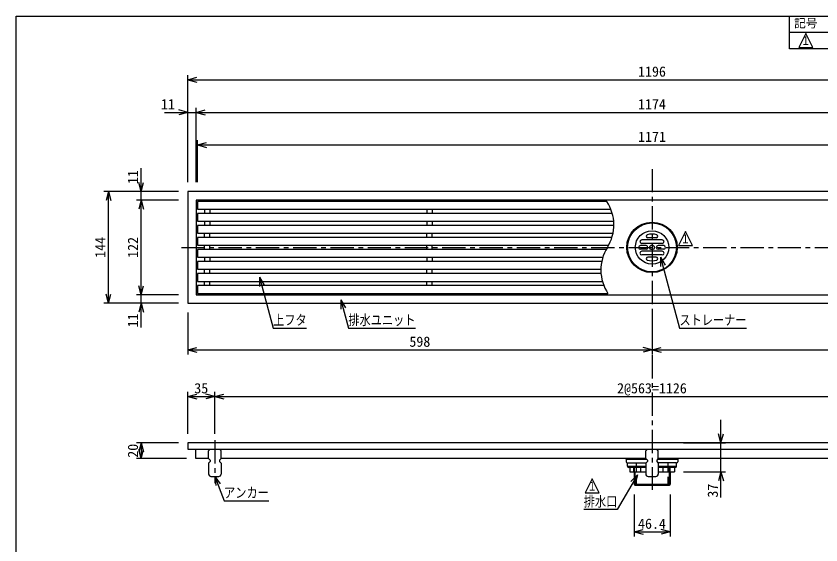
# Model space of a CAD drawing. Units: millimetres, scale not verified. Extents: x -819 to 819, y -558 to 522.
# Drawn here: x -819 to 218, y -159 to 522 of the extents above; entities that cross this region are included whole.
import ezdxf
from ezdxf.enums import TextEntityAlignment as Align

# ---------------------------------------------------------------- set-up
doc = ezdxf.new("R2010")
doc.units = ezdxf.units.MM
doc.header["$LTSCALE"] = 6
doc.linetypes.add('CHAIN1', pattern=[8, 5, -1, 1, -1])
doc.linetypes.add('DASHED2', pattern=[3, 2, -1])
for name, color, linetype in [('0-0_計極細', 2, 'Continuous'), ('0-1_計細線', 3, 'Continuous'), ('0-5_寸法線', 7, 'Continuous'), ('0-7_枠細線', 5, 'Continuous'), ('0-8_枠中線', 5, 'Continuous')]:
    doc.layers.add(name, color=color, linetype=linetype)
doc.styles.add('ＭＳ ゴシック', font='')
doc.styles.get('ＭＳ ゴシック').set_extended_font_data('MS Gothic')

msp = doc.modelspace()

# ---------------------------------------------------------------- linework, layer by layer
at = {"layer": '0-0_計極細', "linetype": 'CHAIN1'}
for p, q in [((0, 324.996), (0, -88.471)), ((-606.171, 224), (606.857, 224)), ((-563, -24.359), (-563, -79.629))]:
    msp.add_line(p, q, dxfattribs=at)
at = {"layer": '0-0_計極細'}
for p, q in [((-576.45, 273.25), (-576.45, 267.75)), ((-569.55, 273.25), (-569.55, 267.75)), ((-289.95, 273.25), (-289.95, 267.75)), ((-283.05, 273.25), (-283.05, 267.75)), ((-576.45, 257.75), (-576.45, 252.25)), ((-569.55, 257.75), (-569.55, 252.25)), ((-289.95, 257.75), (-289.95, 252.25)), ((-283.05, 257.75), (-283.05, 252.25)), ((-576.45, 236.75), (-576.45, 242.25)), ((-569.55, 236.75), (-569.55, 242.25)), ((-289.95, 236.75), (-289.95, 242.25)), ((-283.05, 236.75), (-283.05, 242.25)), ((-576.45, 221.25), (-576.45, 226.75)), ((-569.55, 221.25), (-569.55, 226.75)), ((-289.95, 221.25), (-289.95, 226.75)), ((-283.05, 221.25), (-283.05, 226.75)), ((-576.45, 211.25), (-576.45, 205.75)), ((-569.55, 211.25), (-569.55, 205.75)), ((-289.95, 211.25), (-289.95, 205.75)), ((-283.05, 211.25), (-283.05, 205.75)), ((-576.45, 190.25), (-576.45, 195.75)), ((-569.55, 190.25), (-569.55, 195.75)), ((-289.95, 190.25), (-289.95, 195.75)), ((-283.05, 190.25), (-283.05, 195.75)), ((-576.45, 174.75), (-576.45, 180.25)), ((-569.55, 174.75), (-569.55, 180.25)), ((-289.95, 174.75), (-289.95, 180.25)), ((-283.05, 174.75), (-283.05, 180.25)), ((-33.2, -48.8), (-7.2, -48.8)), ((7.2, -48.8), (33.2, -48.8)), ((-23.5, -65.2), (-23.5, -57.7)), ((-23.5, -57.7), (-22.5, -58.7)), ((-22.5, -64.2), (-22.5, -58.7)), ((23.5, -57.7), (22.5, -58.7)), ((22.5, -64.2), (22.5, -58.7)), ((23.5, -65.2), (23.5, -57.7)), ((-23.5, -65.2), (-22.5, -64.2)), ((-22.2, -65.2), (-22.2, -82.5)), ((22.2, -65.2), (22.2, -82.5)), ((23.5, -65.2), (22.5, -64.2)), ((23.2, -81.5), (-23.2, -81.5))]:
    msp.add_line(p, q, dxfattribs=at)
at = {"layer": '0-0_計極細', "linetype": 'DASHED2'}
for p, q in [((-20.5, -53.7), (-20.5, -82.5)), ((20.5, -53.7), (20.5, -82.5))]:
    msp.add_line(p, q, dxfattribs=at)
at = {"layer": '0-0_計極細'}
for centre, start, end in [((-103.451, 253), 327.72738, 33.84606), ((-11.607, 195), 147.72738, 213.84606)]:
    msp.add_arc(centre, 54.312, start, end, dxfattribs=at)
at = {"layer": '0-1_計細線'}
for p, q in [((-585.5, 283.25), (-585.5, 273.25)), ((-58.343, 283.25), (-585.5, 283.25)), ((-585.5, 273.25), (-53.055, 273.25)), ((-585.5, 267.75), (-585.5, 257.75)), ((-51.18, 267.75), (-585.5, 267.75)), ((-585.5, 257.75), (-49.347, 257.75)), ((-585.5, 252.25), (-585.5, 242.25)), ((-49.144, 252.25), (-585.5, 252.25)), ((-585.5, 242.25), (-50.213, 242.25)), ((-585.5, 236.75), (-585.5, 226.75)), ((-51.627, 236.75), (-585.5, 236.75)), ((13.15, 233.75), (-13.15, 233.75)), ((13.15, 229.05), (-13.15, 229.05)), ((5.5, 236.45), (-5.5, 236.45)), ((-585.5, 226.75), (-55.904, 226.75)), ((-585.5, 221.25), (-585.5, 211.25)), ((-59.155, 221.25), (-585.5, 221.25)), ((-7.7, 226.35), (-15, 226.35)), ((-7.7, 221.65), (-15, 221.65)), ((13.15, 218.95), (-13.15, 218.95)), ((15, 226.35), (7.7, 226.35)), ((15, 221.65), (7.7, 221.65)), ((-585.5, 211.25), (-63.432, 211.25)), ((13.15, 214.25), (-13.15, 214.25)), ((5.5, 211.55), (-5.5, 211.55)), ((-585.5, 205.75), (-585.5, 195.75)), ((-64.845, 205.75), (-585.5, 205.75)), ((-585.5, 195.75), (-65.914, 195.75)), ((-585.5, 190.25), (-585.5, 180.25)), ((-65.711, 190.25), (-585.5, 190.25)), ((-585.5, 180.25), (-63.878, 180.25)), ((-585.5, 174.75), (-585.5, 164.75)), ((-62.003, 174.75), (-585.5, 174.75)), ((-585.5, 164.75), (-56.716, 164.75)), ((-569, -36), (-571, -38)), ((-571, -48), (-571, -38)), ((-555, -38), (-557, -36)), ((-555, -48), (-555, -38)), ((-6, -36), (-8, -38)), ((-8, -48), (-8, -38)), ((8, -38), (6, -36)), ((8, -48), (8, -38)), ((-571, -48), (-569, -50)), ((-569, -50), (-569, -52)), ((-555, -48), (-557, -50)), ((-557, -50), (-557, -52)), ((-8, -48), (-555, -48)), ((-33.2, -48.8), (-33.2, -52.2)), ((-8, -48), (-6, -50)), ((-6, -50), (-6, -52)), ((8, -48), (6, -50)), ((6, -50), (6, -52)), ((555, -48), (8, -48)), ((33.2, -48.8), (33.2, -52.2)), ((-569, -52), (-571, -54)), ((-571, -54), (-571, -68)), ((-557, -52), (-555, -54)), ((-555, -54), (-555, -68)), ((-31.7, -53.7), (-7.7, -53.7)), ((-31.7, -57.7), (-8, -57.7)), ((-31.5, -57.7), (-31.5, -53.7)), ((-8, -59.5), (-29.9, -59.5)), ((-28.75, -59.5), (-28.75, -65.2)), ((-14.375, -65.2), (-14.375, -59.5)), ((-6, -52), (-8, -54)), ((-8, -54), (-8, -68)), ((6, -52), (8, -54)), ((31.7, -53.7), (7.7, -53.7)), ((8, -54), (8, -68)), ((8, -57.7), (31.7, -57.7)), ((29.9, -59.5), (8, -59.5)), ((14.375, -65.2), (14.375, -59.5)), ((28.75, -59.5), (28.75, -65.2)), ((31.5, -57.7), (31.5, -53.7)), ((-568, -71), (-558, -71)), ((-28.75, -65.2), (-8, -65.2)), ((-23.2, -65.2), (-23.2, -81.5)), ((-5, -71), (5, -71)), ((8, -65.2), (28.75, -65.2)), ((23.2, -65.2), (23.2, -81.5)), ((-22.2, -82.5), (-23.2, -81.5)), ((-22.2, -82.5), (22.2, -82.5)), ((22.2, -82.5), (23.2, -81.5))]:
    msp.add_line(p, q, dxfattribs=at)
for points in [[(598, 152), (598, 296), (-598, 296), (-598, 152)], [(-587, 285), (-587, 163), (587, 163), (587, 285)], [(-598, -28), (-598, -36), (598, -36), (598, -28)]]:
    msp.add_lwpolyline(points, close=True, dxfattribs=at)
msp.add_lwpolyline([(-571, -48), (-587.7, -48), (-587.7, -36)], dxfattribs=at)
for radius in [32.5, 31.5, 21.5, 3.1]:
    msp.add_circle((0, 224), radius, dxfattribs=at)
for centre, radius, start, end in [((-5.5, 238.45), 2, 108.40042, 270), ((0, 217.319), 23.831, 75.09095, 104.90905), ((5.5, 238.45), 2, 270, 71.59958), ((-13.15, 231.4), 2.35, 90, 180), ((-13.15, 231.4), 2.35, 180, 270), ((13.15, 231.4), 2.35, 0, 90), ((13.15, 231.4), 2.35, 270, 360), ((-15, 224), 2.35, 90, 180), ((-15, 224), 2.35, 180, 270), ((-13.15, 216.6), 2.35, 90, 180), ((-7.7, 224), 2.35, 0, 90), ((-7.7, 224), 2.35, 270, 360), ((7.7, 224), 2.35, 90, 180), ((7.7, 224), 2.35, 180, 270), ((13.15, 216.6), 2.35, 0, 90), ((15, 224), 2.35, 0, 90), ((15, 224), 2.35, 270, 360), ((-13.15, 216.6), 2.35, 180, 270), ((-5.5, 209.55), 2, 90, 251.59958), ((0, 230.681), 23.831, 255.09095, 284.90905), ((5.5, 209.55), 2, 288.40042, 90), ((13.15, 216.6), 2.35, 270, 360), ((-34, -48.8), 0.8, 0, 90), ((34, -48.8), 0.8, 90, 180), ((-31.7, -52.2), 1.5, 180, 270), ((-31.7, -52.2), 1.5, 180, 270), ((-29.9, -57.7), 1.8, 180, 270), ((29.9, -57.7), 1.8, 270, 360), ((31.7, -52.2), 1.5, 270, 360), ((31.7, -52.2), 1.5, 270, 360), ((-568, -68), 3, 180, 270), ((-558, -68), 3, 270, 360), ((-5, -68), 3, 180, 270), ((5, -68), 3, 270, 360)]:
    msp.add_arc(centre, radius, start, end, dxfattribs=at)
at = {"layer": '0-5_寸法線'}
for p, q in [((-598, 308), (-598, 446)), ((-598, 440), (-586.409, 443.106)), ((-598, 440), (-586.409, 436.894)), ((-598, 440), (598, 440)), ((-628, 398), (-587, 398)), ((-598, 398), (-609.591, 401.106)), ((-598, 398), (-609.591, 394.894)), ((-598, 308), (-598, 404)), ((-587, 308), (-587, 404)), ((-587, 398), (-575.409, 401.106)), ((-587, 398), (-575.409, 394.894)), ((-587, 398), (587, 398)), ((-585.5, 308), (-585.5, 362)), ((-585.5, 356), (-573.909, 359.106)), ((-585.5, 356), (-573.909, 352.894)), ((-585.5, 356), (585.5, 356)), ((-658, 285), (-658, 326)), ((-658, 296), (-661.106, 307.591)), ((-658, 296), (-654.894, 307.591)), ((-610, 296), (-706, 296)), ((-700, 296), (-703.106, 284.409)), ((-700, 296), (-696.894, 284.409)), ((-700, 152), (-700, 296)), ((-610, 296), (-664, 296)), ((-610, 285), (-664, 285)), ((-658, 285), (-661.106, 273.409)), ((-658, 285), (-654.894, 273.409)), ((-658, 163), (-658, 285)), ((10.85, 211.539), (10.838, 199.539)), ((10.85, 211.539), (16.84, 201.141)), ((-505.548, 185.57), (-505.556, 173.57)), ((-505.548, 185.57), (-499.555, 175.174)), ((-658, 163), (-661.106, 174.591)), ((-658, 163), (-654.894, 174.591)), ((-700, 152), (-703.106, 163.591)), ((-700, 152), (-696.894, 163.591)), ((-610, 163), (-664, 163)), ((-658, 120.876), (-658, 163)), ((-400.827, 156.503), (-400.835, 144.503)), ((-400.827, 156.503), (-394.834, 146.107)), ((-610, 152), (-706, 152)), ((-610, 152), (-664, 152)), ((-658, 152), (-661.106, 140.409)), ((-658, 152), (-654.894, 140.409)), ((-598, 140), (-598, 86)), ((0, 140), (0, 86)), ((-598, 92), (-586.409, 95.106)), ((0, 92), (-11.591, 95.106)), ((0, 92), (11.591, 95.106)), ((-598, 92), (-586.409, 88.894)), ((-598, 92), (0, 92)), ((0, 92), (-11.591, 88.894)), ((0, 92), (11.591, 88.894)), ((0, 92), (598, 92)), ((-598, -16), (-598, 38)), ((-598, 32), (-586.409, 35.106)), ((-598, 32), (-586.409, 28.894)), ((-598, 32), (-563, 32)), ((-563, 32), (-574.591, 35.106)), ((-563, 32), (-574.591, 28.894)), ((-563, -16), (-563, 38)), ((-563, 32), (-551.409, 35.106)), ((-563, 32), (-551.409, 28.894)), ((-563, 32), (563, 32)), ((88.75, -98.364), (88.75, 2)), ((88.75, -28), (85.644, -16.409)), ((88.75, -28), (91.856, -16.409)), ((-610, -28), (-664, -28)), ((-658, -28), (-661.106, -39.591)), ((-658, -28), (-654.894, -39.591)), ((-658, -28), (-658, -48)), ((40.75, -28), (94.75, -28)), ((-658, -48), (-661.106, -36.409)), ((-658, -48), (-654.894, -36.409)), ((-599.7, -48), (-664, -48)), ((-563, -71), (-556.006, -80.751)), ((-563, -71), (-561.818, -82.942)), ((-18.729, -69.168), (-27.243, -77.624)), ((-18.729, -69.168), (-21.874, -80.748)), ((40.75, -65.2), (94.75, -65.2)), ((88.75, -65.2), (85.644, -76.791)), ((88.75, -65.2), (91.856, -76.791)), ((-23.2, -94.5), (-23.2, -148.5)), ((23.2, -94.5), (23.2, -148.5)), ((-23.2, -142.5), (-11.609, -139.394)), ((-23.2, -142.5), (-11.609, -145.606)), ((-23.2, -142.5), (23.2, -142.5)), ((23.2, -142.5), (11.609, -139.394)), ((23.2, -142.5), (11.609, -145.606))]:
    msp.add_line(p, q, dxfattribs=at)
for points in [[(10.85, 211.539), (35.29, 119.98), (121.69, 119.98)], [(-505.548, 185.57), (-488.017, 119.98), (-444.817, 119.98)], [(-400.827, 156.503), (-391.066, 119.98), (-304.666, 119.98)], [(-563, -71), (-551.125, -102.506), (-493.525, -102.506)], [(-18.729, -69.168), (-44.738, -113.868), (-87.938, -113.868)]]:
    msp.add_lwpolyline(points, dxfattribs=at)
at = {"layer": '0-7_枠細線'}
for p, q in [((177, 480), (177, 522)), ((819, 501), (177, 501)), ((198, 499.731), (189, 481.731)), ((207, 481.731), (198, 499.731)), ((819, 480), (177, 480)), ((189, 481.731), (207, 481.731)), ((43, 244.395), (34, 226.395)), ((52, 226.395), (43, 244.395)), ((34, 226.395), (52, 226.395)), ((-77.112, -74.144), (-86.112, -92.144)), ((-68.112, -92.144), (-77.112, -74.144)), ((-86.112, -92.144), (-68.112, -92.144))]:
    msp.add_line(p, q, dxfattribs=at)
at = {"layer": '0-8_枠中線'}
msp.add_lwpolyline([(-819, -558), (-819, 522), (819, 522), (819, -558)], close=True, dxfattribs=at)

# ---------------------------------------------------------------- texts
at = {"layer": '0-5_寸法線', "style": 'ＭＳ ゴシック'}
for s, p in [('1196', (-18, 440)), ('11', (-632.493, 398)), ('1174', (-18, 398)), ('1171', (-18, 356)), ('598', (-312.5, 92)), ('35', (-589.5, 32)), ('2@563=1126', (-45, 32)), ('46.4', (-18, -142.5))]:
    msp.add_text(s, height=13.2, dxfattribs=at).set_placement(p, align=Align.BOTTOM_LEFT)
for s, p in [('11', (-658, 305.515)), ('144', (-700, 210.5)), ('122', (-658, 210.5)), ('11', (-658, 120.876)), ('20', (-658, -47)), ('37', (88.75, -98.364))]:
    msp.add_text(s, height=13.2, rotation=90, dxfattribs=at).set_placement(p, align=Align.BOTTOM_LEFT)
at = {"layer": '0-5_寸法線', "style": 'ＭＳ ゴシック', "width": 0.8}
for s, p in [('上フタ', (-488.017, 119.98)), ('排水ユニット', (-391.066, 119.98)), ('ストレーナー', (35.29, 119.98)), ('アンカー', (-551.125, -102.506)), ('排水口', (-87.938, -113.868))]:
    msp.add_text(s, height=13.2, dxfattribs=at).set_placement(p, align=Align.BOTTOM_LEFT)
at = {"layer": '0-7_枠細線', "style": 'ＭＳ ゴシック'}
msp.add_text('記号', height=11, dxfattribs=at).set_placement((183, 504), align=Align.BOTTOM_LEFT)
at = {"layer": '0-7_枠細線', "style": 'ＭＳ ゴシック', "width": 0.8}
for p in [(191.838, 481.362), (36.838, 226.026), (-83.273, -92.512)]:
    msp.add_text('１', height=11, dxfattribs=at).set_placement(p, align=Align.BOTTOM_LEFT)

doc.saveas('drawing.dxf')
